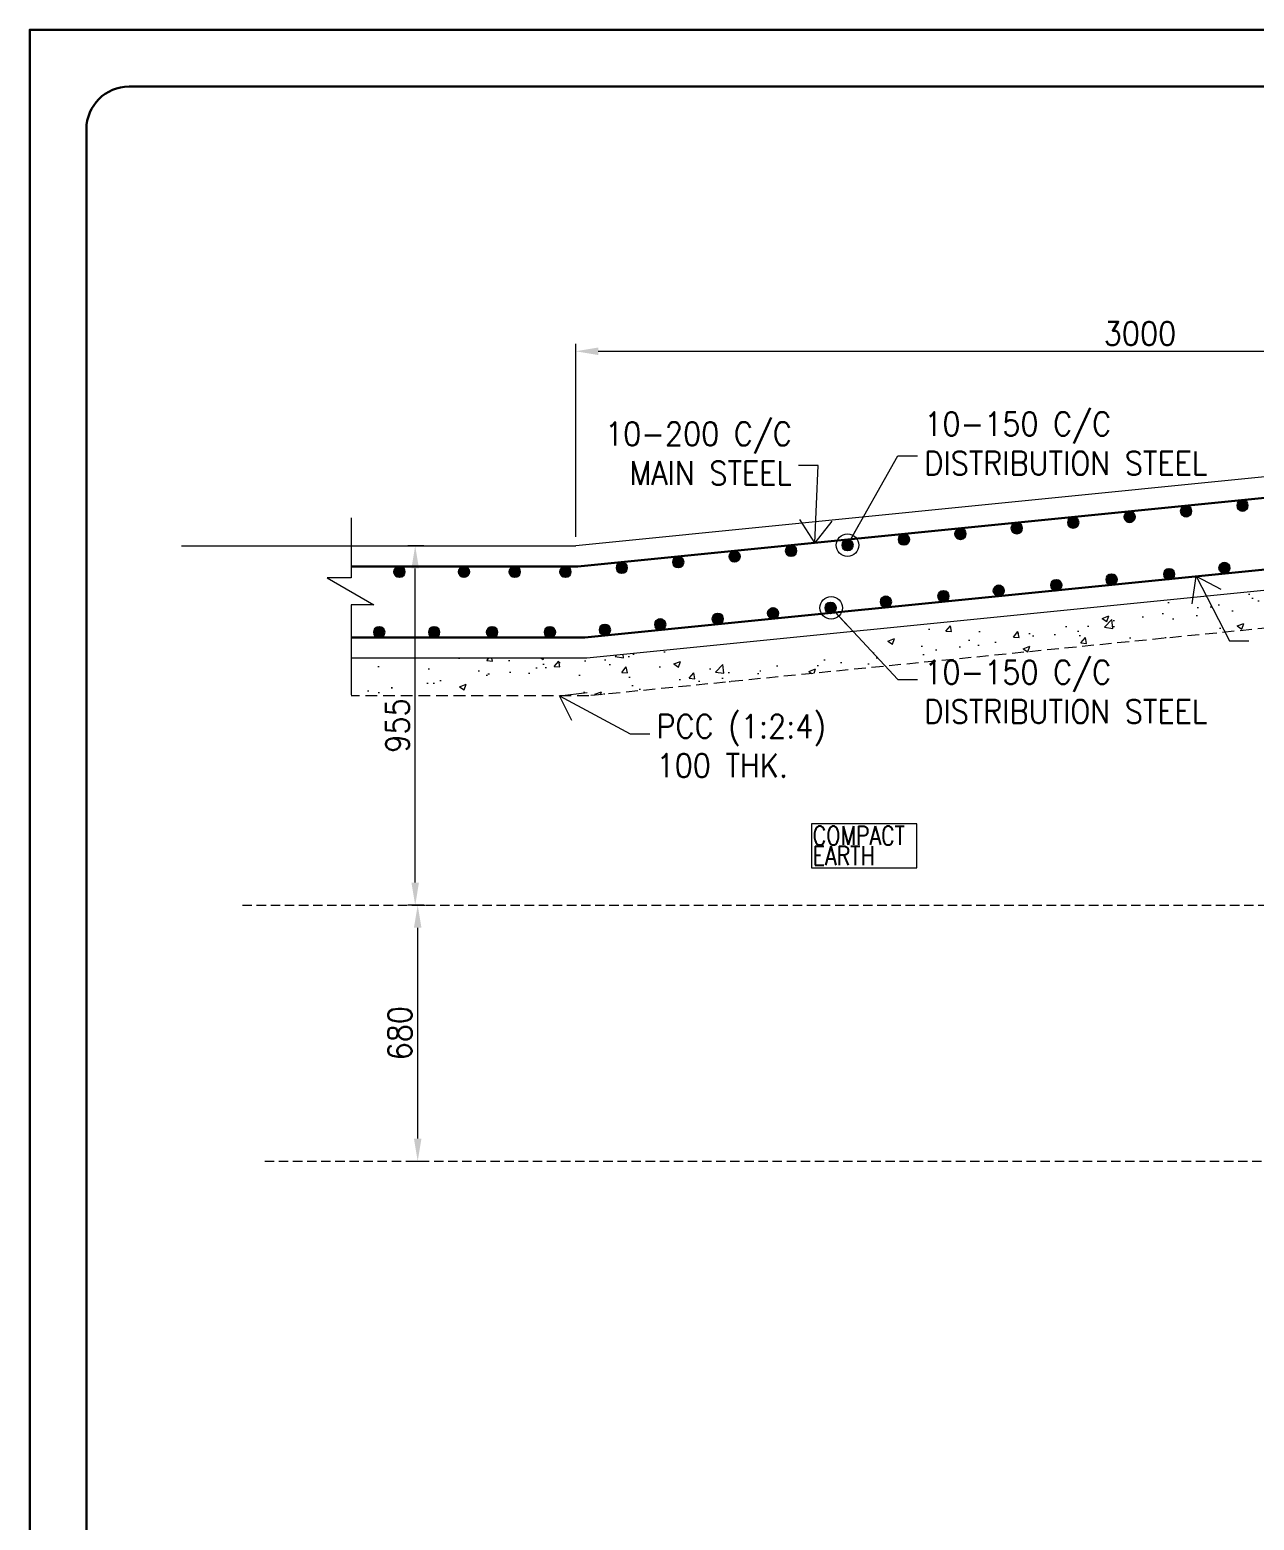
# Model space of a CAD drawing. Header units: millimetres. Extents: x 0 to 1124626, y -157535 to 82123.
# Drawn here: x 95796 to 102306, y 74202 to 82123 of the extents above; entities that cross this region are included whole.
import ezdxf

# ---------------------------------------------------------------- set-up
doc = ezdxf.new("R2010")
doc.units = ezdxf.units.MM
doc.header["$MEASUREMENT"] = 0
doc.linetypes.add('DASHED', pattern=[0.75, 0.5, -0.25])
for name, color, linetype, lineweight in [('Dim', 6, 'Continuous', 13), ('FOOTING', 171, 'Continuous', 15), ('rSHEET', 2, 'Continuous', 30), ('STEEL', 240, 'Continuous', 30), ('Text', 7, 'Continuous', 15)]:
    doc.layers.add(name, color=color, linetype=linetype, lineweight=lineweight)
doc.styles.add('style1', font='romans.shx', dxfattribs={"width": 0.9, "height": 300})
doc.dimstyles.new('2.0 DIM-1', dxfattribs={"dimscale": 40, "dimtxt": 125, "dimasz": 3, "dimexe": 1, "dimexo": 1.2, "dimgap": 0.8, "dimtad": 1, "dimdec": 0, "dimlfac": 0.5, "dimzin": 1, "dimdsep": 46, "dimtxsty": 'style1', "dimcen": 2, "dimclrd": 8, "dimclre": 8, "dimclrt": 7, "dimadec": 0, "dimazin": 0, "dimtfac": 1, "dimtdec": 0, "dimtofl": 0, "dimtmove": 1, "dimatfit": 3, "dimfxl": 1, "dimtolj": 1, "dimtzin": 0, "dimlwd": 9, "dimlwe": 9, "dimarcsym": 1})
doc.dimstyles.new('Copy of DIM-1', dxfattribs={"dimscale": 40, "dimtxt": 125, "dimasz": 3, "dimexe": 1, "dimexo": 1.2, "dimgap": 0.8, "dimtad": 1, "dimdec": 0, "dimzin": 1, "dimdsep": 46, "dimtxsty": 'style1', "dimcen": 2, "dimclrd": 8, "dimclre": 8, "dimclrt": 7, "dimadec": 0, "dimazin": 0, "dimtfac": 1, "dimtdec": 0, "dimtofl": 0, "dimtmove": 1, "dimatfit": 3, "dimfxl": 1, "dimtolj": 1, "dimtzin": 0, "dimlwd": 9, "dimlwe": 9, "dimarcsym": 1})

# ---------------------------------------------------------------- blocks, each defined once
blk = doc.blocks.new('*D265')
at = {"layer": 'DEFPOINTS', "color": 0, "ltscale": 20, "transparency": 16777216}
for p in [(97779.2, 77470.3), (97858.1, 77470.3), (97779.2, 76110.3)]:
    blk.add_point(p, dxfattribs=at)
at = {"layer": 'Dim', "color": 8, "lineweight": 9, "ltscale": 20, "transparency": 16777216}
for p, q in [((97827.2, 77470.3), (97898.1, 77470.3)), ((97858.1, 76230.3), (97858.1, 77350.3)), ((97827.2, 76110.3), (97898.1, 76110.3))]:
    blk.add_line(p, q, dxfattribs=at)
at = {"layer": 'Dim', "color": 8, "ltscale": 20, "transparency": 16777216}
for points in [[(97838.1, 77350.3), (97878.1, 77350.3), (97858.1, 77470.3)], [(97838.1, 76230.3), (97878.1, 76230.3), (97858.1, 76110.3)]]:
    blk.add_solid(points, dxfattribs=at)
at = {"layer": 'Dim', "color": 7, "ltscale": 20, "transparency": 16777216, "insert": (97763.6, 76790.3), "char_height": 125, "attachment_point": 5, "rotation": 90, "style": 'style1'}
blk.add_mtext('\\A1;680', dxfattribs=at)
blk = doc.blocks.new('*D266')
at = {"layer": 'DEFPOINTS', "color": 0, "ltscale": 20, "transparency": 16777216}
for p in [(97844.9, 79380.3), (97938.1, 79380.3), (97938.1, 77470.3)]:
    blk.add_point(p, dxfattribs=at)
at = {"layer": 'Dim', "color": 8, "lineweight": 9, "ltscale": 20, "transparency": 16777216}
for p, q in [((97890.1, 79380.3), (97804.9, 79380.3)), ((97844.9, 77590.3), (97844.9, 79260.3)), ((97890.1, 77470.3), (97804.9, 77470.3))]:
    blk.add_line(p, q, dxfattribs=at)
at = {"layer": 'Dim', "color": 8, "ltscale": 20, "transparency": 16777216}
for points in [[(97824.9, 79260.3), (97864.9, 79260.3), (97844.9, 79380.3)], [(97824.9, 77590.3), (97864.9, 77590.3), (97844.9, 77470.3)]]:
    blk.add_solid(points, dxfattribs=at)
at = {"layer": 'Dim', "color": 7, "ltscale": 20, "transparency": 16777216, "insert": (97750.4, 78425.3), "char_height": 125, "attachment_point": 5, "rotation": 90, "style": 'style1'}
blk.add_mtext('\\A1;955', dxfattribs=at)
blk = doc.blocks.new('*D268')
at = {"layer": 'DEFPOINTS', "color": 0, "ltscale": 20, "transparency": 16777216}
for p in [(104698.4, 80414.5), (104698.4, 79976.4), (98698.4, 79380.3)]:
    blk.add_point(p, dxfattribs=at)
at = {"layer": 'Dim', "color": 8, "lineweight": 9, "ltscale": 20, "transparency": 16777216}
for p, q in [((98698.4, 79428.3), (98698.4, 80454.5)), ((98818.4, 80414.5), (104578.4, 80414.5)), ((104698.4, 80024.4), (104698.4, 80454.5))]:
    blk.add_line(p, q, dxfattribs=at)
at = {"layer": 'Dim', "color": 8, "ltscale": 20, "transparency": 16777216}
for points in [[(98818.4, 80434.5), (98818.4, 80394.5), (98698.4, 80414.5)], [(104578.4, 80434.5), (104578.4, 80394.5), (104698.4, 80414.5)]]:
    blk.add_solid(points, dxfattribs=at)
at = {"layer": 'Dim', "color": 7, "ltscale": 20, "transparency": 16777216, "insert": (101698.4, 80509), "char_height": 125, "attachment_point": 5, "style": 'style1'}
blk.add_mtext('\\A1;3000', dxfattribs=at)

msp = doc.modelspace()

# ---------------------------------------------------------------- hatches: boundary and pattern name
at = {"layer": 'FOOTING', "linetype": 'DASHED', "ltscale": 125}
h = msp.add_hatch(dxfattribs=at)
h.set_pattern_fill('AR-CONC', color=256, scale=50)
h.set_pattern_definition([(50, (2939.4, 25312.57), (358.6301, -31.3761), [37.5, -412.5]), (355, (2939.4, 25312.57), (-69.3757, 376.0961), [30, -330]), (100.45144, (2969.27, 25309.96), (289.2544, 344.72), [31.8701, -350.571]), (46.1842, (2939.4, 25412.57), (533.6207, -82.7596), [56.25, -618.75]), (96.63564, (2983.85, 25405.7), (467.331, 487.0593), [47.8052, -525.857]), (351.18416, (2939.4, 25412.6), (467.331, 487.0593), [45, -495]), (21, (2989.4, 25387.57), (298.4535, -201.30945), [37.5, -412.5]), (326, (2989.4, 25387.57), (121.6577, 362.575), [30, -330]), (71.45144, (3014.26, 25370.8), (420.1112, 161.2656), [31.8701, -350.571]), (37.5, (2939.39, 25312.57), (6.07993, 166.44693), [0, -326, 0, -335, 0, -331.25]), (7.5, (2939.39, 25312.57), (131.53477, 197.20586), [0, -191, 0, -318.5, 0, -126.25]), (327.5, (2827.89, 25312.57), (266.91122, -11.27744), [0, -125, 0, -390, 0, -517.5]), (317.5, (2777.89, 25312.57), (291.5931, 50.0525), [0, -162.5, 0, -259, 0, -367.5])])
h.paths.add_polyline_path([(104698.3766, 79176.2802), (104698.3766, 79377.2777), (98758.0788, 78783.2479), (97503.6611, 78783.2479), (97503.6611, 78583.2479), (98768.054, 78583.2479)])
h.paths.add_polyline_path([(102282.6929, 78588.6187), (103427.3357, 78588.6187), (103427.3357, 79008.2616), (102282.6929, 79008.2616)], flags=25)
at = {"layer": 'STEEL', "ltscale": 20}
for points in [[(102216.0036, 79594.0906, -1), (102270.7339, 79594.0906, -1)], [(101316.0036, 79504.0906, -1), (101370.7339, 79504.0906, -1)], [(101616.0036, 79534.0906, -1), (101670.7339, 79534.0906, -1)], [(101916.0036, 79564.0906, -1), (101970.7339, 79564.0906, -1)], [(100716.0036, 79444.0906, -1), (100770.7339, 79444.0906, -1)], [(101016.0036, 79474.0906, -1), (101070.7339, 79474.0906, -1)], [(99816.0036, 79354.0906, -1), (99870.7339, 79354.0906, -1)], [(100116.0036, 79384.0906, -1), (100170.7339, 79384.0906, -1)], [(100416.0036, 79414.0906, -1), (100470.7339, 79414.0906, -1)], [(98916.0036, 79264.0906, -1), (98970.7339, 79264.0906, -1)], [(99216.0036, 79294.0906, -1), (99270.7339, 79294.0906, -1)], [(99516.0036, 79324.0906, -1), (99570.7339, 79324.0906, -1)], [(102174.7289, 79262.526, 1), (102119.9986, 79262.526, 1)], [(97733.3517, 79242.7225, -1), (97788.0821, 79242.7225, -1)], [(98076.9853, 79242.7225, -1), (98131.7157, 79242.7225, -1)], [(98346.4947, 79242.7225, -1), (98401.2251, 79242.7225, -1)], [(98616.0036, 79242.7225, -1), (98670.7339, 79242.7225, -1)], [(101574.7289, 79200.8828, 1), (101519.9986, 79200.8828, 1)], [(101880.7496, 79229.8019, 1), (101826.0193, 79229.8019, 1)], [(100680.7496, 79112.3641, 1), (100626.0193, 79112.3641, 1)], [(100974.7289, 79142.1639, 1), (100919.9986, 79142.1639, 1)], [(101280.7496, 79171.083, 1), (101226.0193, 79171.083, 1)], [(100080.7496, 79050.7209, 1), (100026.0193, 79050.7209, 1)], [(100374.7289, 79083.4451, 1), (100319.9986, 79083.4451, 1)], [(99174.7289, 78963.083, 1), (99119.9986, 78963.083, 1)], [(99480.7496, 78992.002, 1), (99426.0193, 78992.002, 1)], [(99774.7289, 79021.8018, 1), (99719.9986, 79021.8018, 1)], [(97680.7496, 78920.9298, 1), (97626.0193, 78920.9298, 1)], [(97972.9705, 78920.9298, 1), (97918.2401, 78920.9298, 1)], [(98280.7496, 78920.9298, 1), (98226.0193, 78920.9298, 1)], [(98588.5288, 78920.9298, 1), (98533.7984, 78920.9298, 1)], [(98880.7496, 78933.2832, 1), (98826.0193, 78933.2832, 1)]]:
    msp.add_hatch(color=256, dxfattribs=at).paths.add_polyline_path(points)

# ---------------------------------------------------------------- linework, layer by layer
at = {"layer": 'Dim', "ltscale": 20}
msp.add_line((96601.786, 79380.2702), (98698.3766, 79380.2702), dxfattribs=at)
at = {"layer": 'Dim', "color": 2, "linetype": 'DASHED', "ltscale": 100}
for p, q in [((96926.8405, 77470.2702), (115615.1745, 77470.2702)), ((97044.8447, 76110.2702), (115213.7543, 76110.2702))]:
    msp.add_line(p, q, dxfattribs=at)
at = {"layer": 'Dim', "ltscale": 20}
for points in [[(114098.3766, 79380.2702), (108098.3766, 79980.2702), (104698.3766, 79980.2702), (98698.3766, 79380.2702)], [(97503.6611, 79528.4447), (97503.6611, 79209.7481), (97376.0619, 79209.7481), (97624.8977, 79066.0827), (97503.6611, 79066.0827), (97503.6611, 78588.9825)], [(104698.3766, 79377.2777), (98758.0788, 78783.2479), (97503.6611, 78783.2479)]]:
    msp.add_lwpolyline(points, dxfattribs=at)
msp.add_lwpolyline([(100511.669, 77903.3842), (99950.9977, 77903.3842), (99950.9977, 77669.6769), (100511.669, 77669.6769)], close=True, dxfattribs=at)
at = {"layer": 'FOOTING', "linetype": 'DASHED', "ltscale": 125}
msp.add_lwpolyline([(104718.2773, 79178.2702), (98768.054, 78583.2479), (97503.6611, 78583.2479)], dxfattribs=at)
at = {"layer": 'rSHEET'}
msp.add_lwpolyline([(118198.5281, 66281.0525), (118198.5281, 82122.9754), (95795.786, 82122.9754), (95795.786, 66281.0525)], close=True, dxfattribs=at)
msp.add_lwpolyline([(117897.343, 66809.1166), (117897.343, 81594.9113, 0.414213562), (117671.0298, 81821.2245), (96323.2843, 81821.2245, 0.414213562), (96096.9711, 81594.9113), (96096.9711, 66809.1166, 0.414213562), (96323.2843, 66582.8034), (117671.0298, 66582.8034, 0.414213562)], format="xyb", close=True, dxfattribs=at)
at = {"layer": 'STEEL', "ltscale": 20}
for p, q in [((98709.4083, 79269.9535), (97503.6611, 79269.9535)), ((98747.0472, 78893.5646), (97503.6611, 78893.5646))]:
    msp.add_line(p, q, dxfattribs=at)
msp.add_lwpolyline([(114087.3449, 79269.9535), (108092.847, 79869.4033), (104703.9062, 79869.4033), (98709.4083, 79269.9535)], dxfattribs=at)
msp.add_lwpolyline([(114049.706, 78893.5646), (108074.4771, 79491.0875, 0.024922321), (108073.482, 79491.1371), (104723.2712, 79491.1371, 0.024922321), (104722.2761, 79491.0875), (98747.0472, 78893.5646)], format="xyb", dxfattribs=at)
for centre in [(102243.3687, 79594.0906), (101343.3687, 79504.0906), (101643.3687, 79534.0906), (101943.3687, 79564.0906), (100743.3687, 79444.0906), (101043.3687, 79474.0906), (99843.3687, 79354.0906), (100143.3687, 79384.0906), (100443.3687, 79414.0906), (98943.3687, 79264.0906), (99243.3687, 79294.0906), (99543.3687, 79324.0906), (102147.3638, 79262.526), (97760.7169, 79242.7225), (98104.3505, 79242.7225), (98373.8599, 79242.7225), (98643.3687, 79242.7225), (101547.3638, 79200.8828), (101853.3845, 79229.8019), (100653.3845, 79112.3641), (100947.3638, 79142.1639), (101253.3845, 79171.083), (100053.3845, 79050.7209), (100347.3638, 79083.4451), (99147.3638, 78963.083), (99453.3845, 78992.002), (99747.3638, 79021.8018), (97653.3845, 78920.9298), (97945.6053, 78920.9298), (98253.3845, 78920.9298), (98561.1636, 78920.9298), (98853.3845, 78933.2832)]:
    msp.add_circle(centre, 27.3652, dxfattribs=at)

# ---------------------------------------------------------------- texts
at = {"layer": 'Text', "ltscale": 20, "style": 'style1', "width": 0.8}
for s, p in [('COMPACT ', (99958.3706, 77790.7894)), ('EARTH', (99958.3706, 77684.1081))]:
    msp.add_text(s, height=100, dxfattribs=at).set_placement(p)
at = {"layer": 'Text', "ltscale": 20, "char_height": 125, "width": 1577.336222, "style": 'style1'}
for s, insert, attachment_point in [('10-150 C/C \\PDISTRIBUTION STEEL', (100551.8281, 79757.4904), 7), ('10-150 C/C \\PDISTRIBUTION STEEL', (100551.8281, 78771.127), 1), ('PCC (1:2:4) \\P100 THK.', (99127.9241, 78483.734), 1)]:
    msp.add_mtext(s, dxfattribs=dict(at, insert=insert, attachment_point=attachment_point))
at = {"layer": 'Text', "ltscale": 20, "insert": (99847.4642, 79704.6816), "char_height": 125, "width": 1577.336222, "attachment_point": 9, "rotation": 359.99999998, "style": 'style1'}
msp.add_mtext('10-200 C/C \\PMAIN STEEL', dxfattribs=at)

# ---------------------------------------------------------------- dimensions: what is measured, and where the dimension line sits
at = {"layer": 'Dim', "ltscale": 20}
dim = msp.add_linear_dim(base=(104698.3766, 80414.527), p1=(98698.3766, 79380.2702), p2=(104698.3766, 79976.3639), dimstyle='2.0 DIM-1', dxfattribs=at)
dim.commit()
dim.dimension.update_dxf_attribs({"geometry": '*D268', "text_midpoint": (101698.3766, 80509.027)})
for base, p1, p2, picture, middle in [((97844.9102, 79380.2702), (97938.0697, 77470.2702), (97938.0697, 79380.2702), '*D266', (97750.4102, 78425.2702)), ((97858.0697, 77470.2702), (97779.2337, 76110.2702), (97779.2337, 77470.2702), '*D265', (97763.5697, 76790.2702))]:
    dim = msp.add_linear_dim(base=base, p1=p1, p2=p2, angle=90, dimstyle='2.0 DIM-1', dxfattribs=at)
    dim.commit()
    dim.dimension.update_dxf_attribs({"geometry": picture, "text_midpoint": middle})

# ---------------------------------------------------------------- leaders
for points, override in [([(100143.3687, 79384.0906), (100411.337, 79859.373), (100515.7336, 79859.373)], {"dimtxt": 125, "dimasz": 3, "dimgap": 0.8, "dimtad": 0, "dimldrblk": 'Origin'}), ([(99969.4611, 79395.9588), (99987.9552, 79806.5641), (99883.5586, 79806.5641)], {"dimtad": 0, "dimldrblk": 'Open90'}), ([(101997.0036, 79218.5603), (102173.4518, 78875.129), (102277.8484, 78875.129)], {"dimtad": 0, "dimldrblk": 'Open90'}), ([(100056.0433, 79050.8818), (100411.337, 78669.2445), (100515.7336, 78669.2445)], {"dimtxt": 125, "dimasz": 3, "dimgap": 0.8, "dimtad": 0, "dimldrblk": 'Origin'}), ([(98612.8964, 78583.2479), (98987.4331, 78381.8514), (99091.8297, 78381.8514)], {"dimtxt": 125, "dimasz": 3, "dimtad": 0, "dimldrblk": 'Open90'})]:
    msp.add_leader(points, dimstyle='Copy of DIM-1', override=override, dxfattribs=at)

doc.saveas('drawing.dxf')
